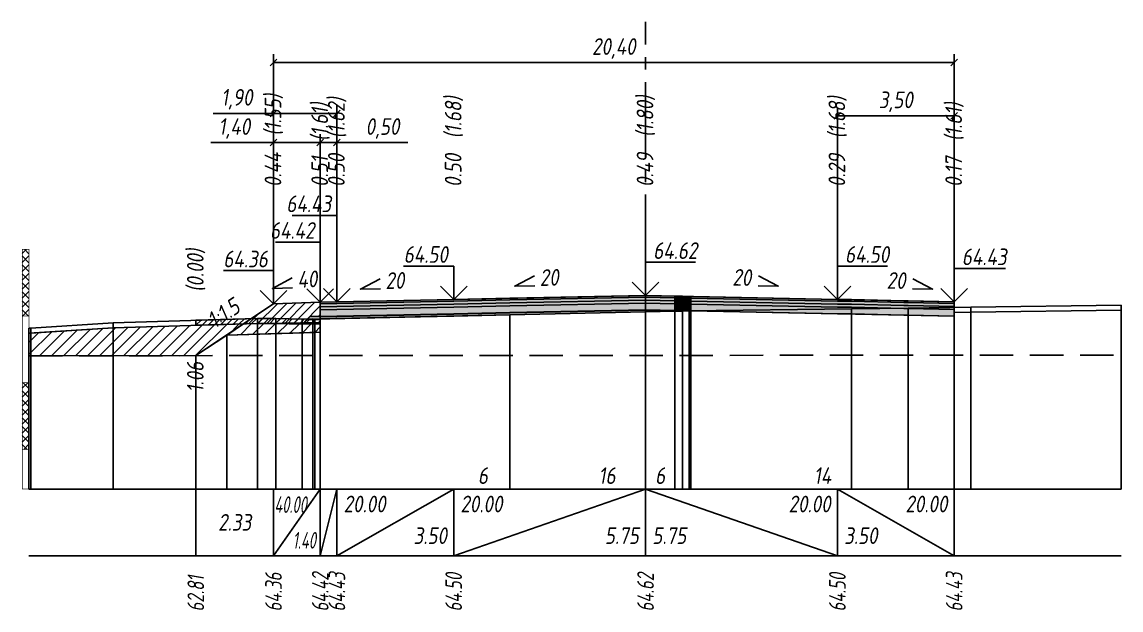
# Model space of a CAD drawing. Extents: x -717 to 1451, y -133302 to 233.
# Drawn here: x 78.9 to 243.6, y -128304.2 to -128216 of the extents above; entities that cross this region are included whole.
import ezdxf
from ezdxf.enums import TextEntityAlignment as Align

# ---------------------------------------------------------------- set-up
doc = ezdxf.new("R2010")
doc.units = 0
doc.linetypes.add('осевая2', pattern=[1.125, 0.75, -0.125, 0.125, -0.125])
doc.linetypes.add('штриховая', pattern=[0.75, 0.5, -0.25])
for name, color, linetype in [('Интерполированный поперечник', 2, 'Continuous'), ('Код_514', 1, 'Continuous'), ('Контур_0', 7, 'Continuous'), ('Контур_2521', 7, 'Continuous'), ('Контур_2564', 7, 'Continuous'), ('Контур_2660', 7, 'Continuous'), ('Контур_2665', 7, 'Continuous'), ('Контур_400', 7, 'Continuous'), ('Контур_508', 7, 'Continuous'), ('Контур_512', 7, 'Continuous'), ('Контур_513', 7, 'Continuous'), ('Контур_818', 7, 'Continuous'), ('Красный поперечник', 1, 'Continuous'), ('Линейка абсолютных высот', 7, 'Continuous'), ('Объём_2501', 7, 'Continuous'), ('Объём_2564', 7, 'Continuous'), ('Объём_2650', 7, 'Continuous'), ('Объём_2660', 7, 'Continuous'), ('Объём_2661', 7, 'Continuous'), ('Объём_2665', 7, 'Continuous'), ('Объём_2666', 7, 'Continuous'), ('Объём_2667', 7, 'Continuous'), ('Объём_2668', 7, 'Continuous'), ('Объём_2669', 7, 'Continuous'), ('Объём_2675', 7, 'Continuous'), ('Ось', 1, 'осевая2'), ('Откосы', 7, 'Continuous'), ('Отметки покрытия', 7, 'Continuous'), ('Рабочие отметки', 7, 'Continuous'), ('Рабочие отметки доп.', 7, 'Continuous'), ('Слои выравнивания', 7, 'Continuous'), ('Таблица', 7, 'Continuous'), ('Уклоны проезжей части', 7, 'Continuous'), ('Черный поперечник', 3, 'Continuous')]:
    doc.layers.add(name, color=color, linetype=linetype)
for name, color, linetype, true_color in [('Контур_2540', 2, 'Continuous', 0xffff00), ('Контур_2560', 2, 'Continuous', 0xffff00), ('Контур_2561', 7, 'Continuous', 0xff8040), ('Контур_2562', 3, 'Continuous', 0x00ff00), ('Контур_2563', 7, 'Continuous', 0xff8000), ('Контур_2570', 7, 'Continuous', 0x80ff00), ('Контур_2725', 7, 'Continuous', 0x323232), ('Контур_2736', 4, 'Continuous', 0x00ffff), ('Контур_2737', 4, 'Continuous', 0x00ffff), ('Контур_2738', 4, 'Continuous', 0x00ffff), ('Контур_2739', 4, 'Continuous', 0x00ffff), ('Контур_2741', 4, 'Continuous', 0x00ffff), ('Контур_2742', 4, 'Continuous', 0x00ffff), ('Контур_2743', 4, 'Continuous', 0x00ffff), ('Контур_2744', 7, 'Continuous', 0xa4ffff), ('Контур_2745', 7, 'Continuous', 0xa4ffff), ('Контур_2747', 4, 'Continuous', 0x00ffff), ('Контур_2748', 4, 'Continuous', 0x00ffff), ('Контур_2749', 4, 'Continuous', 0x00ffff), ('Контур_2750', 4, 'Continuous', 0x00ffff), ('Контур_2751', 4, 'Continuous', 0x00ffff), ('Контур_2752', 4, 'Continuous', 0x00ffff), ('Контур_2760', 7, 'Continuous', 0x323232), ('Контур_2761', 7, 'Continuous', 0x323232), ('Контур_2762', 7, 'Continuous', 0x323232), ('Контур_2763', 7, 'Continuous', 0x323232), ('Контур_2764', 7, 'Continuous', 0x323232), ('Контур_2765', 7, 'Continuous', 0x323232), ('Контур_402', 7, 'Continuous', 0xff6464), ('Контур_703', 4, 'Continuous', 0x00ffff), ('Контур_705', 4, 'Continuous', 0x00ffff), ('Контур_707', 4, 'Continuous', 0x00ffff), ('Контур_720', 131, 'Continuous', 0xaaffff), ('Объём_2520', 7, 'Continuous', 0x80ffff), ('Объём_2540', 2, 'Continuous', 0xffff00), ('Объём_2560', 2, 'Continuous', 0xffff00), ('Объём_2561', 7, 'Continuous', 0xff8040), ('Объём_2562', 3, 'Continuous', 0x00ff00), ('Объём_2563', 7, 'Continuous', 0xff8000), ('Объём_2570', 7, 'Continuous', 0x80ff00), ('Объём_2600', 7, 'Continuous', 0x808000), ('Объём_2746', 2, 'Continuous', 0xffff00)]:
    doc.layers.add(name, color=color, linetype=linetype, true_color=true_color)
doc.styles.get("Standard").update_dxf_attribs({"font": 'txt', "height": 2.5})
doc.styles.add('М', font='romand.shx', dxfattribs={"width": 0.8, "oblique": 10, "height": 2.5})
doc.dimstyles.new('ISO-25', dxfattribs={"dimtxt": 2.5, "dimasz": 2.5, "dimexe": 1.25, "dimexo": 0.625, "dimtad": 1, "dimtxsty": 'Standard', "dimcen": 2.5, "dimadec": 0, "dimazin": 0, "dimtfac": 1, "dimtmove": 0, "dimatfit": 3, "dimfxl": 1, "dimarcsym": 0})
pattern_1 = [(45.00000125, (0, 0), (-0.6735192404, 0.673519211), []), (135.0000003, (0, 0), (-0.673519222, -0.67351923), [])]

# ---------------------------------------------------------------- blocks, each defined once
blk = doc.blocks.new('_Oblique')
at = {"color": 0, "linetype": 'ByBlock', "lineweight": -2}
blk.add_line((-0.5, -0.5), (0.5, 0.5), dxfattribs=at)
blk = doc.blocks.new('*D2711')
at = {"color": 0, "lineweight": -2, "transparency": 16777216}
for p, q in [((116.64, -128257.68), (116.64, -128232.8)), ((123.64, -128257.4), (123.64, -128232.8)), ((116.64, -128234.05), (107.24, -128234.05)), ((123.64, -128234.05), (116.64, -128234.05))]:
    blk.add_line(p, q, dxfattribs=at)
at = {"layer": 'Defpoints', "color": 0, "transparency": 16777216}
for p in [(123.64, -128234.05), (123.64, -128258.02), (116.64, -128258.3)]:
    blk.add_point(p, dxfattribs=at)
at = {"color": 0, "lineweight": -2, "transparency": 16777216, "rotation": 180}
blk.add_blockref('_Oblique', (116.64, -128234.05), dxfattribs=at)
at = {"color": 0, "lineweight": -2, "transparency": 16777216}
blk.add_blockref('_Oblique', (123.64, -128234.05), dxfattribs=at)
at = {"color": 0, "transparency": 16777216, "insert": (110.78, -128231.93), "char_height": 2.5, "width": 8.75, "attachment_point": 5, "style": 'М'}
blk.add_mtext('1,40', dxfattribs=at)
blk = doc.blocks.new('*D2712')
at = {"color": 0, "lineweight": -2, "transparency": 16777216}
for p, q in [((123.64, -128257.4), (123.64, -128232.8)), ((126.14, -128257.35), (126.14, -128232.8)), ((123.64, -128234.05), (126.14, -128234.05)), ((126.14, -128234.05), (136.75, -128234.05))]:
    blk.add_line(p, q, dxfattribs=at)
at = {"layer": 'Defpoints', "color": 0, "transparency": 16777216}
for p in [(126.14, -128234.05), (123.64, -128258.02), (126.14, -128257.97)]:
    blk.add_point(p, dxfattribs=at)
at = {"color": 0, "lineweight": -2, "transparency": 16777216, "rotation": 180}
blk.add_blockref('_Oblique', (123.64, -128234.05), dxfattribs=at)
at = {"color": 0, "lineweight": -2, "transparency": 16777216}
blk.add_blockref('_Oblique', (126.14, -128234.05), dxfattribs=at)
at = {"color": 0, "transparency": 16777216, "insert": (132.98, -128231.93), "char_height": 2.5, "width": 9.1667, "attachment_point": 5, "style": 'М'}
blk.add_mtext('0,50', dxfattribs=at)
blk = doc.blocks.new('*D2713')
at = {"color": 0, "lineweight": -2, "transparency": 16777216}
for p, q in [((201.14, -128257), (201.14, -128228.8)), ((218.64, -128230.05), (201.14, -128230.05)), ((218.64, -128257.35), (218.64, -128228.8))]:
    blk.add_line(p, q, dxfattribs=at)
at = {"layer": 'Defpoints', "color": 0, "transparency": 16777216}
for p in [(201.14, -128230.05), (201.14, -128257.62), (218.64, -128257.97)]:
    blk.add_point(p, dxfattribs=at)
at = {"color": 0, "lineweight": -2, "transparency": 16777216, "rotation": 180}
blk.add_blockref('_Oblique', (201.14, -128230.05), dxfattribs=at)
at = {"color": 0, "lineweight": -2, "transparency": 16777216}
blk.add_blockref('_Oblique', (218.64, -128230.05), dxfattribs=at)
at = {"color": 0, "transparency": 16777216, "insert": (209.89, -128227.93), "char_height": 2.5, "width": 9.5833, "attachment_point": 5, "style": 'М'}
blk.add_mtext('3,50', dxfattribs=at)
blk = doc.blocks.new('*D2714')
at = {"color": 0, "lineweight": -2, "transparency": 16777216}
for p, q in [((116.64, -128257.68), (116.64, -128228.42)), ((126.14, -128257.35), (126.14, -128228.42)), ((116.64, -128229.67), (107.61, -128229.67)), ((126.14, -128229.67), (116.64, -128229.67))]:
    blk.add_line(p, q, dxfattribs=at)
at = {"layer": 'Defpoints', "color": 0, "transparency": 16777216}
for p in [(126.14, -128229.67), (126.14, -128257.97), (116.64, -128258.3)]:
    blk.add_point(p, dxfattribs=at)
at = {"color": 0, "lineweight": -2, "transparency": 16777216, "rotation": 180}
blk.add_blockref('_Oblique', (116.64, -128229.67), dxfattribs=at)
at = {"color": 0, "lineweight": -2, "transparency": 16777216}
blk.add_blockref('_Oblique', (126.14, -128229.67), dxfattribs=at)
at = {"color": 0, "transparency": 16777216, "insert": (111.15, -128227.55), "char_height": 2.5, "width": 8.75, "attachment_point": 5, "style": 'М'}
blk.add_mtext('1,90', dxfattribs=at)
blk = doc.blocks.new('*D2715')
at = {"color": 0, "lineweight": -2, "transparency": 16777216}
for p, q in [((116.64, -128257.68), (116.64, -128220.8)), ((218.64, -128257.35), (218.64, -128220.8)), ((116.64, -128222.05), (218.64, -128222.05))]:
    blk.add_line(p, q, dxfattribs=at)
at = {"layer": 'Defpoints', "color": 0, "transparency": 16777216}
for p in [(218.64, -128222.05), (218.64, -128257.97), (116.64, -128258.3)]:
    blk.add_point(p, dxfattribs=at)
at = {"color": 0, "lineweight": -2, "transparency": 16777216, "rotation": 180}
blk.add_blockref('_Oblique', (116.64, -128222.05), dxfattribs=at)
at = {"color": 0, "lineweight": -2, "transparency": 16777216}
blk.add_blockref('_Oblique', (218.64, -128222.05), dxfattribs=at)
at = {"color": 0, "transparency": 16777216, "insert": (167.64, -128219.93), "char_height": 2.5, "width": 11.6667, "attachment_point": 5, "style": 'М'}
blk.add_mtext('20,40', dxfattribs=at)

msp = doc.modelspace()

# ---------------------------------------------------------------- hatches: boundary and pattern name
at = {"layer": 'Линейка абсолютных высот'}
h = msp.add_hatch(dxfattribs=at)
h.set_pattern_fill('ANSI37', scale=0.3, style=0)
h.set_pattern_definition(pattern_1)
h.paths.add_polyline_path([(80, -128260.06), (80, -128250.06), (79, -128250.06), (79, -128260.06)])
h = msp.add_hatch(dxfattribs=at)
h.set_pattern_fill('ANSI37', scale=0.3, style=0)
h.set_pattern_definition(pattern_1)
h.paths.add_polyline_path([(80, -128280.06), (80, -128270.06), (79, -128270.06), (79, -128280.06)])
at = {"layer": 'Объём_2563'}
h = msp.add_hatch(dxfattribs=at)
h.set_pattern_fill('ANSI31', color=256, scale=0.3)
h.paths.add_polyline_path([(116.643, -128258.238), (123.643, -128257.958), (123.643, -128260.108), (122.143, -128260.138), (121.225, -128261.056), (112.143, -128261.238)])
at = {"layer": 'Объём_2570'}
h = msp.add_hatch(dxfattribs=at)
h.set_pattern_fill('ANSI31', color=256, scale=0.2)
h.paths.add_polyline_path([(123.643, -128261.236), (122.825, -128261.254), (122.526, -128261.23), (120.913, -128261.265), (116.982, -128261.195), (114.26, -128261.162), (105, -128261.451), (105, -128260.701), (114.26, -128260.412), (116.982, -128260.445), (120.913, -128260.515), (122.526, -128260.48), (122.825, -128260.504), (123.643, -128260.486)])
at = {"layer": 'Объём_2600'}
h = msp.add_hatch(dxfattribs=at)
h.set_pattern_fill('ANSI31', color=6, scale=0.4)
h.paths.add_polyline_path([(123.643, -128262.495), (109.626, -128262.916), (105, -128266), (80, -128266.04), (80, -128262.637), (92.591, -128261.838), (114.26, -128261.162), (116.982, -128261.195), (120.913, -128261.265), (122.526, -128261.23), (122.825, -128261.254), (123.643, -128261.236)])
at = {"layer": 'Слои выравнивания'}
for color, points in [(2, [(123.643, -128257.958), (126.143, -128257.908), (143.643, -128257.558), (152.073, -128257.389), (172.393, -128256.983), (172.393, -128257.233), (152.073, -128257.639), (143.643, -128257.808), (126.143, -128258.158), (123.643, -128258.208)]), (3, [(123.643, -128258.208), (126.143, -128258.158), (143.643, -128257.808), (152.073, -128257.639), (172.393, -128257.233), (172.393, -128257.683), (152.073, -128258.089), (143.643, -128258.258), (126.143, -128258.608), (123.643, -128258.658)]), (4, [(123.643, -128258.658), (126.143, -128258.608), (143.643, -128258.258), (152.073, -128258.089), (172.393, -128257.683), (172.393, -128258.133), (152.073, -128258.539), (143.643, -128258.708), (126.143, -128259.058), (123.643, -128259.108)]), (2, [(172.393, -128256.983), (176.761, -128257.07), (176.761, -128257.32), (172.393, -128257.233)]), (3, [(172.393, -128257.233), (176.761, -128257.32), (176.761, -128257.77), (172.393, -128257.683)]), (4, [(172.393, -128257.683), (176.761, -128257.77), (176.761, -128258.22), (172.393, -128258.133)]), (2, [(176.761, -128257.07), (177.937, -128257.094), (177.937, -128257.344), (176.761, -128257.32)]), (3, [(176.761, -128257.32), (177.937, -128257.344), (177.937, -128257.794), (176.761, -128257.77)]), (4, [(176.761, -128257.77), (177.937, -128257.794), (177.937, -128258.244), (176.761, -128258.22)]), (2, [(177.937, -128257.094), (178.911, -128257.113), (178.911, -128257.363), (177.937, -128257.344)]), (3, [(177.937, -128257.344), (178.911, -128257.363), (178.911, -128257.813), (177.937, -128257.794)]), (4, [(177.937, -128257.794), (178.911, -128257.813), (178.911, -128258.263), (177.937, -128258.244)]), (2, [(178.911, -128257.113), (179.179, -128257.119), (179.179, -128257.369), (178.911, -128257.363)]), (3, [(178.911, -128257.363), (179.179, -128257.369), (179.179, -128257.819), (178.911, -128257.813)]), (4, [(178.911, -128257.813), (179.179, -128257.819), (179.179, -128258.269), (178.911, -128258.263)]), (2, [(179.179, -128257.119), (201.143, -128257.558), (203.242, -128257.6), (211.081, -128257.757), (211.764, -128257.77), (218.643, -128257.908), (218.643, -128258.158), (211.764, -128258.02), (211.081, -128258.007), (203.242, -128257.85), (201.143, -128257.808), (179.179, -128257.369)]), (3, [(179.179, -128257.369), (201.143, -128257.808), (203.242, -128257.85), (211.081, -128258.007), (211.764, -128258.02), (218.643, -128258.158), (218.643, -128258.608), (211.764, -128258.47), (211.081, -128258.457), (203.242, -128258.3), (201.143, -128258.258), (179.179, -128257.819)]), (4, [(179.179, -128257.819), (201.143, -128258.258), (203.242, -128258.3), (211.081, -128258.457), (211.764, -128258.47), (218.643, -128258.608), (218.643, -128259.058), (211.764, -128258.92), (211.081, -128258.907), (203.242, -128258.75), (201.143, -128258.708), (179.179, -128258.269)]), (5, [(123.643, -128259.108), (126.143, -128259.058), (143.643, -128258.708), (152.073, -128258.539), (172.393, -128258.133), (172.393, -128259.133), (152.073, -128259.539), (143.643, -128259.708), (126.143, -128260.058), (123.643, -128260.108)]), (7, [(123.643, -128260.108), (126.143, -128260.058), (143.643, -128259.708), (152.073, -128259.539), (172.393, -128259.133), (172.393, -128259.183), (152.073, -128259.589), (143.643, -128259.758), (126.143, -128260.108), (123.643, -128260.158)]), (6, [(123.643, -128260.158), (126.143, -128260.108), (143.643, -128259.758), (152.073, -128259.589), (172.393, -128259.183), (172.393, -128259.419), (152.073, -128259.876), (143.643, -128260.057), (126.143, -128260.433), (123.643, -128260.486)]), (5, [(172.393, -128258.133), (176.761, -128258.22), (176.761, -128259.22), (172.393, -128259.133)]), (7, [(172.393, -128259.133), (176.761, -128259.22), (176.761, -128259.27), (172.393, -128259.183)]), (6, [(172.393, -128259.183), (176.761, -128259.27), (176.761, -128259.32), (172.393, -128259.419)]), (5, [(176.761, -128258.22), (177.937, -128258.244), (177.937, -128259.244), (176.761, -128259.22)]), (7, [(176.761, -128259.22), (177.937, -128259.244), (177.937, -128259.294), (176.761, -128259.27)]), (6, [(176.761, -128259.27), (177.937, -128259.294), (177.937, -128259.344), (176.761, -128259.32)]), (5, [(177.937, -128258.244), (178.911, -128258.263), (178.911, -128259.263), (177.937, -128259.244)]), (7, [(177.937, -128259.244), (178.911, -128259.263), (178.911, -128259.313), (177.937, -128259.294)]), (5, [(178.911, -128258.263), (179.179, -128258.269), (179.179, -128259.269), (178.911, -128259.272)]), (5, [(179.179, -128258.269), (201.143, -128258.708), (203.242, -128258.75), (211.081, -128258.907), (211.764, -128258.92), (218.643, -128259.058), (218.643, -128260.058), (211.764, -128259.92), (211.081, -128259.907), (203.242, -128259.75), (201.143, -128259.708), (179.179, -128259.269)])]:
    msp.add_hatch(color=color, dxfattribs=at).paths.add_polyline_path(points)

# ---------------------------------------------------------------- linework, layer by layer
at = {"layer": 'Интерполированный поперечник', "linetype": 'штриховая', "ltscale": 10, "flags": 128}
msp.add_lwpolyline([(80, -128266.015), (243.643, -128265.919)], dxfattribs=at)
at = {"layer": 'Код_514'}
for p, q in [((105, -128296), (105, -128286)), ((116.643, -128296), (116.643, -128286)), ((116.643, -128296), (123.643, -128286)), ((123.643, -128296), (123.643, -128286)), ((123.643, -128296), (126.143, -128286)), ((126.143, -128296), (126.143, -128286)), ((126.143, -128296), (143.643, -128286)), ((143.643, -128296), (143.643, -128286)), ((143.643, -128296), (172.393, -128286)), ((172.393, -128296), (172.393, -128286)), ((172.393, -128286), (201.143, -128296)), ((201.143, -128296), (201.143, -128286)), ((201.143, -128286), (218.643, -128296)), ((218.643, -128296), (218.643, -128286))]:
    msp.add_line(p, q, dxfattribs=at)
at = {"layer": 'Контур_0', "flags": 128}
for points in [[(218.643, -128257.908), (218.643, -128261.958)], [(116.643, -128258.238), (105, -128266), (105, -128266), (105, -128266), (105, -128266), (105, -128266), (105, -128266), (105, -128266), (105, -128266), (105, -128266), (105, -128266), (105, -128266), (105, -128266), (105, -128266), (105, -128266), (105, -128266)], [(116.643, -128258.238), (105, -128266), (105, -128266), (105, -128266), (105, -128266), (105, -128266), (105, -128266), (105, -128266), (105, -128266), (105, -128266), (105, -128266), (105, -128266), (105, -128266), (105, -128266), (105, -128266), (105, -128266), (105, -128266), (105, -128266), (105, -128266), (105, -128266), (105, -128266), (105, -128266), (105, -128266), (105, -128266), (105, -128266), (105, -128266), (105, -128266), (105, -128266), (105, -128266), (105, -128266)], [(112.143, -128261.238), (121.225, -128261.056), (122.143, -128260.138), (123.643, -128260.108)], [(122.143, -128260.138), (123.643, -128260.108), (123.643, -128261.008), (121.225, -128261.056), (122.143, -128260.138), (122.143, -128260.138)]]:
    msp.add_lwpolyline(points, dxfattribs=at)
at = {"layer": 'Контур_2521', "color": 250, "flags": 128}
msp.add_lwpolyline([(121.684, -128260.597), (123.643, -128260.558)], dxfattribs=at)
at = {"layer": 'Контур_2540', "flags": 128}
msp.add_lwpolyline([(121.225, -128261.056), (123.643, -128261.008), (123.643, -128262.495), (109.626, -128262.916), (112.143, -128261.238), (121.225, -128261.056), (121.225, -128261.056)], dxfattribs=at)
at = {"layer": 'Контур_2560', "flags": 128}
msp.add_lwpolyline([(116.643, -128258.238), (116.643, -128258.238), (116.643, -128258.238), (123.643, -128257.958)], dxfattribs=at)
at = {"layer": 'Контур_2561', "flags": 128}
msp.add_lwpolyline([(123.643, -128257.958), (123.643, -128257.958), (116.643, -128258.238), (116.643, -128258.238), (123.643, -128257.958)], dxfattribs=at)
at = {"layer": 'Контур_2562', "flags": 128}
msp.add_lwpolyline([(116.643, -128258.238), (116.643, -128258.238), (116.643, -128258.238), (116.643, -128258.238), (116.643, -128258.238)], dxfattribs=at)
at = {"layer": 'Контур_2563', "flags": 128}
msp.add_lwpolyline([(116.643, -128258.238), (123.643, -128257.958), (123.643, -128260.108), (122.143, -128260.138), (121.225, -128261.056), (112.143, -128261.238), (116.643, -128258.238), (116.643, -128258.238)], dxfattribs=at)
at = {"layer": 'Контур_2564', "flags": 128}
msp.add_lwpolyline([(116.643, -128258.238), (123.643, -128257.958)], dxfattribs=at)
at = {"layer": 'Контур_2570', "flags": 128}
for points in [[(218.643, -128259.522), (221.154, -128259.476), (243.643, -128259.196)], [(80, -128262.637), (80.274, -128262.608), (92.591, -128261.838), (114.26, -128261.162), (116.982, -128261.195), (120.913, -128261.265), (122.526, -128261.23), (122.825, -128261.254), (123.643, -128261.236)]]:
    msp.add_lwpolyline(points, dxfattribs=at)
at = {"layer": 'Контур_2660', "flags": 128}
msp.add_lwpolyline([(109.626, -128262.916), (123.643, -128262.495)], dxfattribs=at)
at = {"layer": 'Контур_2665', "flags": 128}
msp.add_lwpolyline([(116.643, -128258.238), (116.643, -128258.238)], dxfattribs=at)
at = {"layer": 'Контур_2725', "flags": 128}
msp.add_lwpolyline([(123.643, -128260.486), (126.143, -128260.433), (143.643, -128260.057), (152.073, -128259.876), (172.393, -128259.419), (176.761, -128259.32), (177.937, -128259.344), (177.937, -128259.294), (178.911, -128259.313), (178.911, -128259.272), (179.179, -128259.269), (201.143, -128259.708), (203.242, -128259.75), (211.081, -128259.907), (211.764, -128259.92), (218.643, -128260.058)], dxfattribs=at)
at = {"layer": 'Контур_2736', "flags": 128}
msp.add_lwpolyline([(116.643, -128258.238), (105, -128266)], dxfattribs=at)
at = {"layer": 'Контур_2737', "flags": 128}
msp.add_lwpolyline([(105, -128266), (105, -128266)], dxfattribs=at)
at = {"layer": 'Контур_2738', "flags": 128}
msp.add_lwpolyline([(105, -128266), (105, -128266)], dxfattribs=at)
at = {"layer": 'Контур_2739', "flags": 128}
msp.add_lwpolyline([(105, -128266), (105, -128266)], dxfattribs=at)
at = {"layer": 'Контур_2741', "flags": 128}
msp.add_lwpolyline([(105, -128266), (105, -128266)], dxfattribs=at)
at = {"layer": 'Контур_2742', "flags": 128}
msp.add_lwpolyline([(105, -128266), (105, -128266)], dxfattribs=at)
at = {"layer": 'Контур_2743', "flags": 128}
msp.add_lwpolyline([(105, -128266), (105, -128266)], dxfattribs=at)
at = {"layer": 'Контур_2744', "flags": 128}
msp.add_lwpolyline([(105, -128266), (105, -128266)], dxfattribs=at)
msp.add_lwpolyline([(105, -128266), (105, -128266)], dxfattribs=at)
msp.add_lwpolyline([(105, -128266), (105, -128266)], dxfattribs=at)
msp.add_lwpolyline([(105, -128266), (105, -128266)], dxfattribs=at)
msp.add_lwpolyline([(105, -128266), (105, -128266)], dxfattribs=at)
msp.add_lwpolyline([(105, -128266), (105, -128266)], dxfattribs=at)
at = {"layer": 'Контур_2745', "flags": 128}
msp.add_lwpolyline([(105, -128266), (105, -128266)], dxfattribs=at)
msp.add_lwpolyline([(105, -128266), (105, -128266)], dxfattribs=at)
msp.add_lwpolyline([(105, -128266), (105, -128266)], dxfattribs=at)
msp.add_lwpolyline([(105, -128266), (105, -128266)], dxfattribs=at)
msp.add_lwpolyline([(105, -128266), (105, -128266)], dxfattribs=at)
msp.add_lwpolyline([(105, -128266), (105, -128266)], dxfattribs=at)
at = {"layer": 'Контур_2747', "flags": 128}
msp.add_lwpolyline([(105, -128266), (105, -128266)], dxfattribs=at)
at = {"layer": 'Контур_2748', "flags": 128}
msp.add_lwpolyline([(105, -128266), (105, -128266)], dxfattribs=at)
at = {"layer": 'Контур_2749', "flags": 128}
msp.add_lwpolyline([(105, -128266), (105, -128266)], dxfattribs=at)
at = {"layer": 'Контур_2750', "flags": 128}
msp.add_lwpolyline([(105, -128266), (105, -128266)], dxfattribs=at)
at = {"layer": 'Контур_2751', "flags": 128}
msp.add_lwpolyline([(105, -128266), (105, -128266)], dxfattribs=at)
at = {"layer": 'Контур_2752', "flags": 128}
msp.add_lwpolyline([(105, -128266), (105, -128266)], dxfattribs=at)
at = {"layer": 'Контур_2760', "flags": 128}
msp.add_lwpolyline([(123.643, -128257.958), (126.143, -128257.908), (143.643, -128257.558), (152.073, -128257.389), (172.393, -128256.983), (176.761, -128257.07), (177.937, -128257.094), (178.911, -128257.113), (179.179, -128257.119), (201.143, -128257.558), (203.242, -128257.6), (211.081, -128257.757), (211.764, -128257.77), (218.643, -128257.908)], dxfattribs=at)
at = {"layer": 'Контур_2761', "flags": 128}
msp.add_lwpolyline([(123.643, -128258.208), (126.143, -128258.158), (143.643, -128257.808), (152.073, -128257.639), (172.393, -128257.233), (176.761, -128257.32), (177.937, -128257.344), (178.911, -128257.363), (179.179, -128257.369), (201.143, -128257.808), (203.242, -128257.85), (211.081, -128258.007), (211.764, -128258.02), (218.643, -128258.158)], dxfattribs=at)
at = {"layer": 'Контур_2762', "flags": 128}
msp.add_lwpolyline([(123.643, -128258.658), (126.143, -128258.608), (143.643, -128258.258), (152.073, -128258.089), (172.393, -128257.683), (176.761, -128257.77), (177.937, -128257.794), (178.911, -128257.813), (179.179, -128257.819), (201.143, -128258.258), (203.242, -128258.3), (211.081, -128258.457), (211.764, -128258.47), (218.643, -128258.608)], dxfattribs=at)
at = {"layer": 'Контур_2763', "flags": 128}
msp.add_lwpolyline([(123.643, -128259.108), (126.143, -128259.058), (143.643, -128258.708), (152.073, -128258.539), (172.393, -128258.133), (176.761, -128258.22), (177.937, -128258.244), (178.911, -128258.263), (179.179, -128258.269), (201.143, -128258.708), (203.242, -128258.75), (211.081, -128258.907), (211.764, -128258.92), (218.643, -128259.058)], dxfattribs=at)
at = {"layer": 'Контур_2764', "flags": 128}
msp.add_lwpolyline([(123.643, -128260.108), (126.143, -128260.058), (143.643, -128259.708), (152.073, -128259.539), (172.393, -128259.133), (176.761, -128259.22), (177.937, -128259.244), (178.911, -128259.263)], dxfattribs=at)
at = {"layer": 'Контур_2765', "flags": 128}
msp.add_lwpolyline([(123.643, -128260.158), (126.143, -128260.108), (143.643, -128259.758), (152.073, -128259.589), (172.393, -128259.183), (176.761, -128259.27), (177.937, -128259.294)], dxfattribs=at)
at = {"layer": 'Контур_400', "flags": 128}
for points in [[(123.643, -128257.958), (126.143, -128257.908), (126.143, -128257.908), (126.143, -128257.908), (126.143, -128257.908), (126.143, -128257.908), (126.143, -128257.908), (143.643, -128257.558), (172.393, -128256.983)], [(172.393, -128256.983), (201.143, -128257.558), (218.643, -128257.908)]]:
    msp.add_lwpolyline(points, dxfattribs=at)
at = {"layer": 'Контур_402', "flags": 128}
msp.add_lwpolyline([(109.626, -128262.916), (123.643, -128262.495), (123.643, -128260.486), (152.073, -128259.876), (172.393, -128259.419), (176.761, -128259.32), (177.937, -128259.344), (177.937, -128259.294), (178.911, -128259.313), (178.911, -128259.272), (179.179, -128259.269), (218.643, -128260.058)], dxfattribs=at)
at = {"layer": 'Контур_508', "flags": 128}
msp.add_lwpolyline([(105, -128266), (109.626, -128262.916), (123.643, -128262.495), (123.643, -128260.486), (152.073, -128259.876), (172.393, -128259.419), (176.761, -128259.32), (177.937, -128259.344), (177.937, -128259.294), (178.911, -128259.313), (178.911, -128259.272), (179.179, -128259.269), (218.643, -128260.058)], dxfattribs=at)
at = {"layer": 'Контур_512', "flags": 128}
msp.add_lwpolyline([(105, -128266), (109.626, -128262.916), (123.643, -128262.495)], dxfattribs=at)
at = {"layer": 'Контур_513', "flags": 128}
msp.add_lwpolyline([(105, -128266), (109.626, -128262.916), (123.643, -128262.495), (123.643, -128260.486), (152.073, -128259.876), (172.393, -128259.419), (176.761, -128259.32), (177.937, -128259.344), (177.937, -128259.294), (178.911, -128259.313), (178.911, -128259.272), (179.179, -128259.269), (218.643, -128260.058)], dxfattribs=at)
at = {"layer": 'Контур_703', "flags": 128}
for points in [[(116.643, -128258.238), (105, -128266)], [(105, -128266), (105, -128266)]]:
    msp.add_lwpolyline(points, dxfattribs=at)
at = {"layer": 'Контур_705', "flags": 128}
msp.add_lwpolyline([(105, -128266), (105, -128266)], dxfattribs=at)
at = {"layer": 'Контур_707', "flags": 128}
msp.add_lwpolyline([(105, -128266), (105, -128266)], dxfattribs=at)
at = {"layer": 'Контур_720', "flags": 128}
msp.add_lwpolyline([(105, -128266), (105, -128266)], dxfattribs=at)
at = {"layer": 'Контур_818', "flags": 128}
msp.add_lwpolyline([(105, -128261.451), (114.26, -128261.162), (116.982, -128261.195), (120.913, -128261.265), (122.526, -128261.23), (122.825, -128261.254), (123.643, -128261.236)], dxfattribs=at)
at = {"layer": 'Красный поперечник'}
for p, q in [((116.643, -128258.238), (123.643, -128257.958)), ((123.643, -128257.958), (126.143, -128257.908)), ((126.143, -128257.908), (143.643, -128257.558)), ((143.643, -128257.558), (172.393, -128256.983)), ((172.393, -128256.983), (201.143, -128257.558)), ((201.143, -128257.558), (218.643, -128257.908)), ((105, -128266), (116.643, -128258.238)), ((109.626, -128262.916), (109.626, -128286)), ((123.643, -128262.495), (123.643, -128286)), ((105, -128266), (105, -128286))]:
    msp.add_line(p, q, dxfattribs=at)
at = {"layer": 'Линейка абсолютных высот', "color": 7, "const_width": 0.1, "flags": 128}
for points in [[(80, -128260.06), (80, -128250.06), (79, -128250.06), (79, -128260.06), (80, -128260.06)], [(80, -128270.06), (80, -128260.06), (79, -128260.06), (79, -128270.06), (80, -128270.06)], [(80, -128280.06), (80, -128270.06), (79, -128270.06), (79, -128280.06), (80, -128280.06)], [(80, -128286), (80, -128280.06), (79, -128280.06), (79, -128286), (80, -128286)]]:
    msp.add_lwpolyline(points, dxfattribs=at)
at = {"layer": 'Объём_2501', "flags": 128}
for points in [[(123.643, -128257.958), (126.143, -128257.908), (126.143, -128257.908), (126.143, -128257.908), (126.143, -128257.908), (126.143, -128257.908), (126.143, -128257.908), (143.643, -128257.558), (172.393, -128256.983)], [(172.393, -128256.983), (201.143, -128257.558), (218.643, -128257.908)]]:
    msp.add_lwpolyline(points, dxfattribs=at)
at = {"layer": 'Объём_2520', "color": 250, "flags": 128}
msp.add_lwpolyline([(122.143, -128260.138), (123.643, -128260.108), (123.643, -128261.008), (121.225, -128261.056), (122.143, -128260.138), (122.143, -128260.138)], dxfattribs=at)
at = {"layer": 'Объём_2540', "flags": 128}
msp.add_lwpolyline([(121.225, -128261.056), (123.643, -128261.008), (123.643, -128262.495), (109.626, -128262.916), (112.143, -128261.238), (121.225, -128261.056), (121.225, -128261.056)], dxfattribs=at)
at = {"layer": 'Объём_2560', "flags": 128}
msp.add_lwpolyline([(116.643, -128258.238), (116.643, -128258.238), (116.643, -128258.238), (123.643, -128257.958)], dxfattribs=at)
at = {"layer": 'Объём_2561', "flags": 128}
msp.add_lwpolyline([(123.643, -128257.958), (123.643, -128257.958), (116.643, -128258.238), (116.643, -128258.238), (123.643, -128257.958)], dxfattribs=at)
at = {"layer": 'Объём_2562', "flags": 128}
msp.add_lwpolyline([(116.643, -128258.238), (116.643, -128258.238), (116.643, -128258.238), (116.643, -128258.238), (116.643, -128258.238)], dxfattribs=at)
at = {"layer": 'Объём_2563', "color": 250, "flags": 128}
msp.add_lwpolyline([(116.643, -128258.238), (123.643, -128257.958), (123.643, -128260.108), (122.143, -128260.138), (121.225, -128261.056), (112.143, -128261.238), (116.643, -128258.238), (116.643, -128258.238)], dxfattribs=at)
at = {"layer": 'Объём_2564', "flags": 128}
msp.add_lwpolyline([(116.643, -128258.238), (123.643, -128257.958)], dxfattribs=at)
at = {"layer": 'Объём_2570', "flags": 128}
msp.add_lwpolyline([(123.643, -128261.236), (123.643, -128261.236), (122.825, -128261.254), (122.526, -128261.23), (120.913, -128261.265), (116.982, -128261.195), (114.26, -128261.162), (105, -128261.451), (105, -128260.701), (114.26, -128260.412), (116.982, -128260.445), (120.913, -128260.515), (122.526, -128260.48), (122.825, -128260.504), (123.643, -128260.486), (123.643, -128260.486), (123.643, -128261.236), (123.643, -128261.236)], dxfattribs=at)
at = {"layer": 'Объём_2650', "color": 6, "flags": 128}
msp.add_lwpolyline([(123.643, -128262.495), (109.626, -128262.916), (105, -128266), (80, -128266.04), (80, -128262.637), (80, -128262.637), (92.591, -128261.838), (114.26, -128261.162), (116.982, -128261.195), (120.913, -128261.265), (122.526, -128261.23), (122.825, -128261.254), (123.643, -128261.236), (123.643, -128262.495), (123.643, -128262.495)], dxfattribs=at)
at = {"layer": 'Объём_2660', "flags": 128}
msp.add_lwpolyline([(109.626, -128262.916), (123.643, -128262.495)], dxfattribs=at)
at = {"layer": 'Объём_2661', "flags": 128}
msp.add_lwpolyline([(116.643, -128258.238), (105, -128266)], dxfattribs=at)
at = {"layer": 'Объём_2665', "flags": 128}
msp.add_lwpolyline([(116.643, -128258.238), (116.643, -128258.238)], dxfattribs=at)
at = {"layer": 'Объём_2666', "flags": 128}
msp.add_lwpolyline([(116.643, -128258.238), (105, -128266)], dxfattribs=at)
at = {"layer": 'Объём_2667', "flags": 128}
msp.add_lwpolyline([(105, -128266), (105, -128266)], dxfattribs=at)
msp.add_lwpolyline([(105, -128266), (105, -128266)], dxfattribs=at)
at = {"layer": 'Объём_2668', "flags": 128}
msp.add_lwpolyline([(105, -128266), (105, -128266)], dxfattribs=at)
msp.add_lwpolyline([(105, -128266), (105, -128266)], dxfattribs=at)
at = {"layer": 'Объём_2669', "flags": 128}
msp.add_lwpolyline([(105, -128266), (105, -128266)], dxfattribs=at)
msp.add_lwpolyline([(105, -128266), (105, -128266)], dxfattribs=at)
at = {"layer": 'Объём_2675', "flags": 128}
msp.add_lwpolyline([(105, -128266), (105, -128266)], dxfattribs=at)
msp.add_lwpolyline([(105, -128266), (105, -128266)], dxfattribs=at)
msp.add_lwpolyline([(105, -128266), (105, -128266)], dxfattribs=at)
msp.add_lwpolyline([(105, -128266), (105, -128266)], dxfattribs=at)
msp.add_lwpolyline([(105, -128266), (105, -128266)], dxfattribs=at)
msp.add_lwpolyline([(105, -128266), (105, -128266)], dxfattribs=at)
msp.add_lwpolyline([(105, -128266), (105, -128266)], dxfattribs=at)
msp.add_lwpolyline([(105, -128266), (105, -128266)], dxfattribs=at)
msp.add_lwpolyline([(105, -128266), (105, -128266)], dxfattribs=at)
msp.add_lwpolyline([(105, -128266), (105, -128266)], dxfattribs=at)
msp.add_lwpolyline([(105, -128266), (105, -128266)], dxfattribs=at)
msp.add_lwpolyline([(105, -128266), (105, -128266)], dxfattribs=at)
at = {"layer": 'Объём_2746', "flags": 128}
msp.add_lwpolyline([(122.825, -128262.52), (109.626, -128262.916), (112.158, -128261.228), (114.26, -128261.162), (116.982, -128261.195), (120.913, -128261.265), (122.526, -128261.23), (122.825, -128261.254), (122.825, -128262.52), (122.825, -128262.52)], dxfattribs=at)
at = {"layer": 'Ось', "ltscale": 15}
msp.add_line((172.393, -128269.971), (172.393, -128215.954), dxfattribs=at)
at = {"layer": 'Откосы', "color": 1, "flags": 128}
for points in [[(119.483, -128255.815), (116.485, -128255.935), (119.423, -128254.316)], [(132.667, -128255.966), (129.668, -128256.026), (132.637, -128254.466)], [(155.792, -128255.504), (152.793, -128255.564), (155.762, -128254.004)], [(189.281, -128255.504), (192.281, -128255.564), (189.311, -128254.004)], [(212.406, -128255.966), (215.406, -128256.026), (212.436, -128254.466)]]:
    msp.add_lwpolyline(points, dxfattribs=at)
at = {"layer": 'Отметки покрытия', "color": 1}
for p, q in [((126.143, -128244.958), (119.443, -128244.958)), ((126.143, -128257.908), (126.143, -128244.958)), ((123.643, -128248.958), (116.943, -128248.958)), ((123.643, -128257.958), (123.643, -128248.958)), ((143.643, -128252.558), (136.143, -128252.558)), ((143.643, -128257.558), (143.643, -128252.558)), ((172.393, -128256.983), (172.393, -128251.983)), ((172.393, -128251.983), (179.893, -128251.983)), ((201.143, -128257.558), (201.143, -128252.558)), ((201.143, -128252.558), (208.643, -128252.558)), ((218.643, -128257.908), (218.643, -128252.908)), ((218.643, -128252.908), (226.343, -128252.908)), ((116.643, -128253.238), (109.143, -128253.238)), ((116.643, -128258.238), (116.643, -128253.238)), ((116.643, -128258.238), (114.643, -128256.238)), ((116.643, -128258.238), (118.643, -128256.238)), ((123.643, -128257.958), (121.643, -128255.958)), ((123.643, -128257.958), (125.643, -128255.958)), ((126.143, -128257.908), (124.143, -128255.908)), ((126.143, -128257.908), (128.143, -128255.908)), ((143.643, -128257.558), (141.643, -128255.558)), ((143.643, -128257.558), (145.643, -128255.558)), ((172.393, -128256.983), (170.393, -128254.983)), ((172.393, -128256.983), (174.393, -128254.983)), ((201.143, -128257.558), (199.143, -128255.558)), ((201.143, -128257.558), (203.143, -128255.558)), ((218.643, -128257.908), (216.643, -128255.908)), ((218.643, -128257.908), (220.643, -128255.908))]:
    msp.add_line(p, q, dxfattribs=at)
at = {"layer": 'Слои выравнивания'}
for p, q in [((123.643, -128257.958), (123.643, -128286)), ((172.393, -128256.983), (172.393, -128286)), ((176.761, -128257.07), (176.761, -128286)), ((177.937, -128257.094), (177.937, -128286)), ((177.937, -128257.094), (177.937, -128286)), ((178.911, -128257.113), (178.911, -128286)), ((179.179, -128257.119), (179.179, -128286)), ((218.643, -128257.908), (218.643, -128286))]:
    msp.add_line(p, q, dxfattribs=at)
at = {"layer": 'Слои выравнивания', "color": 2, "flags": 128}
for points in [[(123.643, -128257.958), (126.143, -128257.908), (143.643, -128257.558), (152.073, -128257.389), (172.393, -128256.983), (172.393, -128257.233), (152.073, -128257.639), (143.643, -128257.808), (126.143, -128258.158), (123.643, -128258.208)], [(172.393, -128256.983), (176.761, -128257.07), (176.761, -128257.32), (172.393, -128257.233)], [(176.761, -128257.07), (177.937, -128257.094), (177.937, -128257.344), (176.761, -128257.32)], [(177.937, -128257.094), (177.937, -128257.344)], [(177.937, -128257.094), (178.911, -128257.113), (178.911, -128257.363), (177.937, -128257.344)], [(178.911, -128257.113), (179.179, -128257.119), (179.179, -128257.369), (178.911, -128257.363)], [(179.179, -128257.119), (201.143, -128257.558), (203.242, -128257.6), (211.081, -128257.757), (211.764, -128257.77), (218.643, -128257.908), (218.643, -128258.158), (211.764, -128258.02), (211.081, -128258.007), (203.242, -128257.85), (201.143, -128257.808), (179.179, -128257.369)]]:
    msp.add_lwpolyline(points, close=True, dxfattribs=at)
at = {"layer": 'Слои выравнивания', "color": 3, "flags": 128}
for points in [[(123.643, -128258.208), (126.143, -128258.158), (143.643, -128257.808), (152.073, -128257.639), (172.393, -128257.233), (172.393, -128257.683), (152.073, -128258.089), (143.643, -128258.258), (126.143, -128258.608), (123.643, -128258.658)], [(172.393, -128257.233), (176.761, -128257.32), (176.761, -128257.77), (172.393, -128257.683)], [(176.761, -128257.32), (177.937, -128257.344), (177.937, -128257.794), (176.761, -128257.77)], [(177.937, -128257.344), (177.937, -128257.794)], [(177.937, -128257.344), (178.911, -128257.363), (178.911, -128257.813), (177.937, -128257.794)], [(178.911, -128257.363), (179.179, -128257.369), (179.179, -128257.819), (178.911, -128257.813)], [(179.179, -128257.369), (201.143, -128257.808), (203.242, -128257.85), (211.081, -128258.007), (211.764, -128258.02), (218.643, -128258.158), (218.643, -128258.608), (211.764, -128258.47), (211.081, -128258.457), (203.242, -128258.3), (201.143, -128258.258), (179.179, -128257.819)]]:
    msp.add_lwpolyline(points, close=True, dxfattribs=at)
at = {"layer": 'Слои выравнивания', "color": 4, "flags": 128}
for points in [[(123.643, -128258.658), (126.143, -128258.608), (143.643, -128258.258), (152.073, -128258.089), (172.393, -128257.683), (172.393, -128258.133), (152.073, -128258.539), (143.643, -128258.708), (126.143, -128259.058), (123.643, -128259.108)], [(172.393, -128257.683), (176.761, -128257.77), (176.761, -128258.22), (172.393, -128258.133)], [(176.761, -128257.77), (177.937, -128257.794), (177.937, -128258.244), (176.761, -128258.22)], [(177.937, -128257.794), (177.937, -128258.244)], [(177.937, -128257.794), (178.911, -128257.813), (178.911, -128258.263), (177.937, -128258.244)], [(178.911, -128257.813), (179.179, -128257.819), (179.179, -128258.269), (178.911, -128258.263)], [(179.179, -128257.819), (201.143, -128258.258), (203.242, -128258.3), (211.081, -128258.457), (211.764, -128258.47), (218.643, -128258.608), (218.643, -128259.058), (211.764, -128258.92), (211.081, -128258.907), (203.242, -128258.75), (201.143, -128258.708), (179.179, -128258.269)]]:
    msp.add_lwpolyline(points, close=True, dxfattribs=at)
at = {"layer": 'Слои выравнивания', "color": 5, "flags": 128}
for points in [[(123.643, -128259.108), (126.143, -128259.058), (143.643, -128258.708), (152.073, -128258.539), (172.393, -128258.133), (172.393, -128259.133), (152.073, -128259.539), (143.643, -128259.708), (126.143, -128260.058), (123.643, -128260.108)], [(172.393, -128258.133), (176.761, -128258.22), (176.761, -128259.22), (172.393, -128259.133)], [(176.761, -128258.22), (177.937, -128258.244), (177.937, -128259.244), (176.761, -128259.22)], [(177.937, -128258.244), (177.937, -128259.244)], [(177.937, -128258.244), (178.911, -128258.263), (178.911, -128259.263), (177.937, -128259.244)], [(178.911, -128258.263), (179.179, -128258.269), (179.179, -128259.269), (178.911, -128259.272)], [(179.179, -128258.269), (201.143, -128258.708), (203.242, -128258.75), (211.081, -128258.907), (211.764, -128258.92), (218.643, -128259.058), (218.643, -128260.058), (211.764, -128259.92), (211.081, -128259.907), (203.242, -128259.75), (201.143, -128259.708), (179.179, -128259.269)]]:
    msp.add_lwpolyline(points, close=True, dxfattribs=at)
at = {"layer": 'Слои выравнивания', "color": 7, "flags": 128}
for points in [[(123.643, -128260.108), (126.143, -128260.058), (143.643, -128259.708), (152.073, -128259.539), (172.393, -128259.133), (172.393, -128259.183), (152.073, -128259.589), (143.643, -128259.758), (126.143, -128260.108), (123.643, -128260.158)], [(172.393, -128259.133), (176.761, -128259.22), (176.761, -128259.27), (172.393, -128259.183)], [(176.761, -128259.22), (177.937, -128259.244), (177.937, -128259.294), (176.761, -128259.27)], [(177.937, -128259.244), (177.937, -128259.294)], [(177.937, -128259.244), (178.911, -128259.263), (178.911, -128259.313), (177.937, -128259.294)]]:
    msp.add_lwpolyline(points, close=True, dxfattribs=at)
at = {"layer": 'Слои выравнивания', "color": 6, "flags": 128}
for points in [[(123.643, -128260.158), (126.143, -128260.108), (143.643, -128259.758), (152.073, -128259.589), (172.393, -128259.183), (172.393, -128259.419), (152.073, -128259.876), (143.643, -128260.057), (126.143, -128260.433), (123.643, -128260.486)], [(172.393, -128259.183), (176.761, -128259.27), (176.761, -128259.32), (172.393, -128259.419)], [(176.761, -128259.27), (177.937, -128259.294), (177.937, -128259.344), (176.761, -128259.32)]]:
    msp.add_lwpolyline(points, close=True, dxfattribs=at)
at = {"layer": 'Таблица'}
for p, q in [((80, -128286), (243.643, -128286)), ((80, -128296), (243.643, -128296))]:
    msp.add_line(p, q, dxfattribs=at)
at = {"layer": 'Черный поперечник', "color": 7}
for p, q in [((172.393, -128259.419), (172.393, -128286)), ((178.911, -128259.272), (178.911, -128286)), ((203.242, -128258.981), (203.242, -128286)), ((211.764, -128258.9), (211.764, -128286)), ((221.154, -128258.726), (221.154, -128286)), ((243.643, -128258.446), (243.643, -128286)), ((92.591, -128261.088), (92.591, -128286)), ((114.26, -128260.412), (114.26, -128286)), ((116.982, -128260.445), (116.982, -128286)), ((120.913, -128260.515), (120.913, -128286)), ((122.526, -128260.48), (122.526, -128286)), ((122.825, -128260.504), (122.825, -128286)), ((152.073, -128259.876), (152.073, -128286)), ((80, -128261.887), (80, -128286)), ((80.274, -128261.858), (80.274, -128286))]:
    msp.add_line(p, q, dxfattribs=at)
at = {"layer": 'Черный поперечник', "flags": 128}
msp.add_lwpolyline([(80, -128261.887), (80.274, -128261.858), (92.591, -128261.088), (114.26, -128260.412), (116.982, -128260.445), (120.913, -128260.515), (122.526, -128260.48), (122.825, -128260.504), (152.073, -128259.876), (172.393, -128259.419), (178.911, -128259.272), (203.242, -128258.981), (211.764, -128258.9), (221.154, -128258.726), (243.643, -128258.446)], dxfattribs=at)

# ---------------------------------------------------------------- texts
at = {"layer": 'Код_514', "style": 'М', "oblique": 10}
for s, width, p in [('40.00', 0.6, (116.772, -128287.087)), ('20.00', 0.8, (127.143, -128287)), ('20.00', 0.8, (144.643, -128287))]:
    msp.add_text(s, height=2.5, dxfattribs=dict(at, width=width)).set_placement(p, align=Align.TOP_LEFT)
at = {"layer": 'Код_514', "style": 'М', "oblique": 10, "width": 0.8}
for p in [(200.143, -128287), (217.643, -128287)]:
    msp.add_text('20.00', height=2.5, dxfattribs=at).set_placement(p, align=Align.TOP_RIGHT)
msp.add_text('2.33', height=2.5, dxfattribs=at).set_placement((110.822, -128291), align=Align.MIDDLE_CENTER)
at = {"layer": 'Код_514', "style": 'М', "oblique": 10}
for s, width, p in [('1.40', 0.6, (122.991, -128295.696)), ('3.50', 0.8, (142.643, -128295)), ('5.75', 0.8, (171.393, -128295))]:
    msp.add_text(s, height=2.5, dxfattribs=dict(at, width=width)).set_placement(p, align=Align.BOTTOM_RIGHT)
at = {"layer": 'Код_514', "style": 'М', "oblique": 10, "width": 0.8}
for s, p in [('5.75', (173.393, -128295)), ('3.50', (202.143, -128295))]:
    msp.add_text(s, height=2.5, dxfattribs=at).set_placement(p, align=Align.BOTTOM_LEFT)
at = {"layer": 'Код_514', "style": 'М', "oblique": 10, "width": 0.7}
for s, p in [('62.81', (105, -128304.382)), ('64.36', (116.643, -128304.382)), ('64.42', (123.643, -128304.382)), ('64.43', (126.143, -128304.382)), ('64.50', (143.643, -128304.382)), ('64.62', (172.393, -128304.382)), ('64.50', (201.143, -128304.382)), ('64.43', (218.643, -128304.382))]:
    msp.add_text(s, height=2.5, rotation=90, dxfattribs=at).set_placement(p, align=Align.MIDDLE_LEFT)
at = {"layer": 'Отметки покрытия', "color": 1, "style": 'М', "oblique": 10, "width": 0.8}
for s, p in [('64.43', (125.284, -128245.227)), ('64.42', (122.784, -128249.227)), ('64.50', (142.784, -128252.827)), ('64.36', (115.784, -128253.507))]:
    msp.add_text(s, height=2.5, dxfattribs=at).set_placement(p, align=Align.BOTTOM_RIGHT)
for s, p in [('64.62', (173.534, -128252.252)), ('64.50', (202.284, -128252.827)), ('64.43', (219.784, -128253.177))]:
    msp.add_text(s, height=2.5, dxfattribs=at).set_placement(p, align=Align.BOTTOM_LEFT)
at = {"layer": 'Рабочие отметки', "color": 1, "style": 'М', "oblique": 10, "width": 0.8}
for s, p in [('0.44', (116.565, -128240.708)), ('0.51', (123.565, -128240.708)), ('0.50', (126.065, -128240.708)), ('0.50', (143.565, -128240.708)), ('0.49', (172.315, -128240.708)), ('0.29', (201.065, -128240.708)), ('0.17', (218.565, -128240.708))]:
    msp.add_text(s, height=2.5, rotation=90, dxfattribs=at).set_placement(p, align=Align.MIDDLE_LEFT)
msp.add_text('1.06', height=2.5, rotation=90, dxfattribs=at).set_placement((104.922, -128266.931), align=Align.MIDDLE_RIGHT)
at = {"layer": 'Рабочие отметки доп.', "color": 1, "style": 'М', "oblique": 10, "width": 0.8}
for s, p in [('(1.55)', (116.565, -128233.008)), ('(1.61)', (123.565, -128233.808)), ('(1.62)', (126.065, -128233.408)), ('(1.68)', (143.565, -128233.408)), ('(1.80)', (172.315, -128233.208)), ('(1.68)', (201.065, -128233.408)), ('(1.61)', (218.565, -128233.808)), ('(0.00)', (104.922, -128256.431))]:
    msp.add_text(s, height=2.5, rotation=90, dxfattribs=at).set_placement(p, align=Align.MIDDLE_LEFT)
at = {"layer": 'Слои выравнивания', "style": 'М', "oblique": 10, "width": 0.8}
for s, p in [('6', (148.018, -128286)), ('16', (166.621, -128286)), ('6', (174.577, -128286)), ('14', (198.911, -128286))]:
    msp.add_text(s, height=2.5, dxfattribs=at).set_placement(p, align=Align.BOTTOM_CENTER)
at = {"layer": 'Уклоны проезжей части', "color": 1, "style": 'М', "oblique": 10, "width": 0.8}
for s, rotation, p in [('20', 1.14576, (157.998, -128256.271)), ('20', 358.85423, (186.788, -128256.271)), ('40', 2.29061, (121.787, -128256.531)), ('20', 1.14576, (134.873, -128256.733)), ('20', 358.85423, (209.913, -128256.733)), ('1:1.5', 33.69007, (110.267, -128261.287))]:
    msp.add_text(s, height=2.5, rotation=rotation, dxfattribs=at).set_placement(p, align=Align.BOTTOM_CENTER)

# ---------------------------------------------------------------- dimensions: what is measured, and where the dimension line sits
at = {"color": 5}
dim = msp.add_linear_dim(base=(218.643, -128222.045), p1=(116.643, -128258.3), p2=(218.643, -128257.97), angle=180, dimstyle='ISO-25', override={"dimasz": 1, "dimlfac": 0.2, "dimzin": 0, "dimtxsty": 'М', "dimblk1": 'Oblique', "dimblk2": 'Oblique', "dimsah": 1}, dxfattribs=at)
dim.commit()
dim.dimension.update_dxf_attribs({"geometry": '*D2715', "text_midpoint": (167.643, -128219.932)})
for base, p1, p2, picture, middle in [((126.143, -128229.665), (116.643, -128258.3), (126.143, -128257.97), '*D2714', (111.149, -128229.665)), ((123.643, -128234.045), (116.643, -128258.3), (123.643, -128258.02), '*D2711', (110.775, -128234.045)), ((126.143, -128234.045), (123.643, -128258.02), (126.143, -128257.97), '*D2712', (132.984, -128234.045))]:
    dim = msp.add_linear_dim(base=base, p1=p1, p2=p2, angle=180, dimstyle='ISO-25', override={"dimasz": 1, "dimlfac": 0.2, "dimzin": 0, "dimtxsty": 'М', "dimblk1": 'Oblique', "dimblk2": 'Oblique', "dimsah": 1}, dxfattribs=at)
    dim.commit()
    dim.dimension.update_dxf_attribs({"geometry": picture, "text_midpoint": middle, "dimtype": 160})
dim = msp.add_linear_dim(base=(201.143, -128230.045), p1=(218.643, -128257.97), p2=(201.143, -128257.62), dimstyle='ISO-25', override={"dimasz": 1, "dimlfac": 0.2, "dimzin": 0, "dimtxsty": 'М', "dimblk1": 'Oblique', "dimblk2": 'Oblique', "dimsah": 1}, dxfattribs=at)
dim.commit()
dim.dimension.update_dxf_attribs({"geometry": '*D2713', "text_midpoint": (209.893, -128227.932)})

doc.saveas('drawing.dxf')
